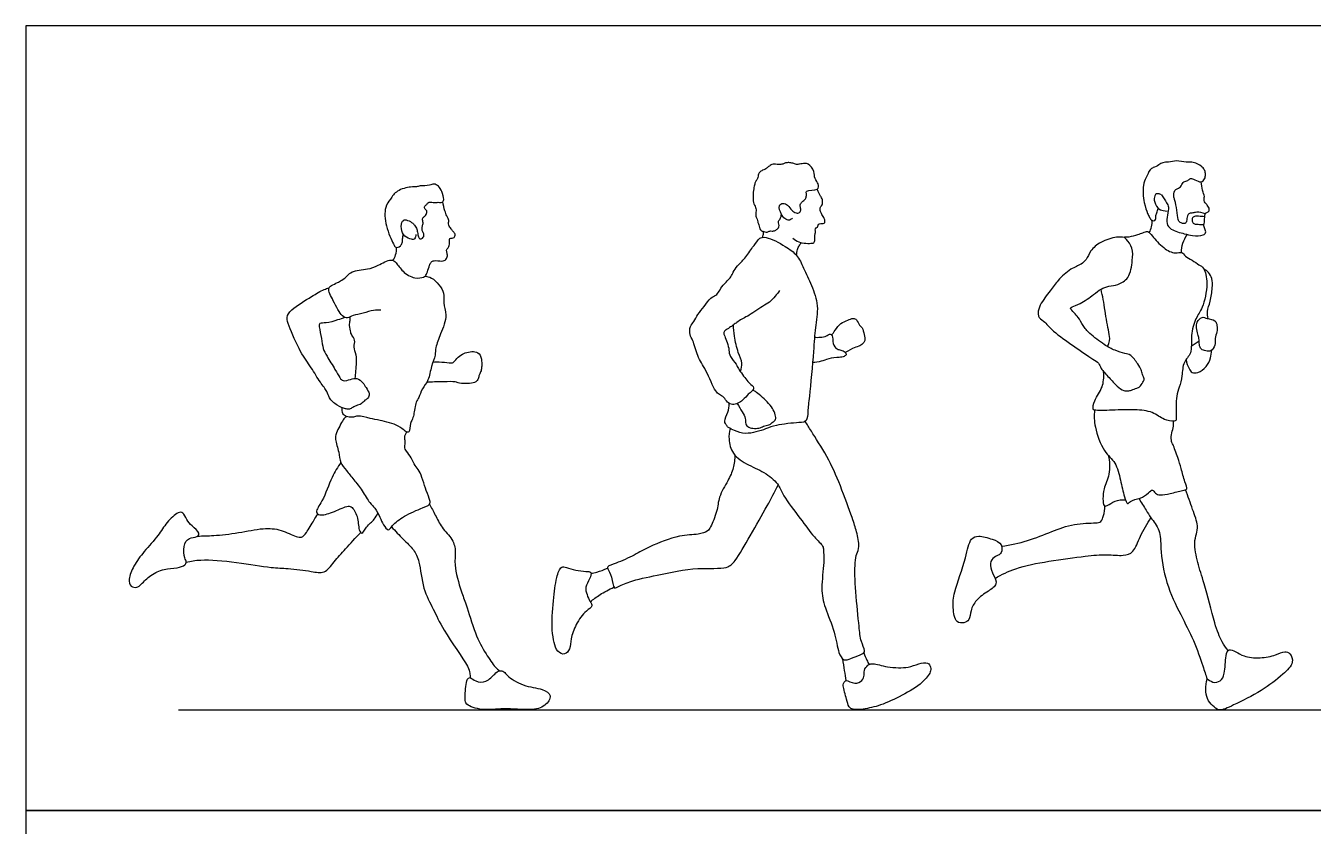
# Model space of a CAD drawing. Header units: millimetres. Extents: x 10.5 to 31.3, y 15.2 to 26.1.
# Drawn here: x 10.521 to 14.523, y 17.608 to 20.096 of the extents above; entities that cross this region are included whole.
import ezdxf

# ---------------------------------------------------------------- set-up
doc = ezdxf.new("R2010")
doc.units = ezdxf.units.MM
for name, color, linetype, true_color in [('AG-DIAGRAM', 7, 'Continuous', 0xfecc66), ('AG-HUMANS', 7, 'Continuous', 0x66ccff), ('X-VPRT', 6, 'Continuous', 0xff00ff)]:
    doc.layers.add(name, color=color, linetype=linetype, true_color=true_color)

msp = doc.modelspace()

# ---------------------------------------------------------------- linework, layer by layer
at = {"layer": 'AG-DIAGRAM'}
msp.add_line((10.9956, 17.9704), (19.2337, 17.9704), dxfattribs=at)
at = {"layer": 'AG-HUMANS'}
for points, knots in [([(12.9045, 19.4983), (12.9019, 19.4953), (12.8947, 19.4893), (12.8786, 19.4959), (12.8689, 19.5098), (12.8581, 19.5373), (12.8748, 19.5464), (12.8902, 19.5389), (12.9011, 19.5217), (12.9142, 19.5128), (12.9276, 19.5133), (12.9311, 19.5265), (12.9263, 19.5371), (12.9318, 19.5473), (12.9415, 19.5537), (12.9475, 19.5623), (12.9476, 19.5737), (12.9446, 19.5861), (12.9831, 19.5845), (12.9846, 19.5952), (12.9863, 19.6052), (12.9706, 19.6208), (12.9742, 19.643), (12.9543, 19.6681), (12.9421, 19.6679), (12.9262, 19.6656), (12.9163, 19.6639), (12.9048, 19.6688), (12.8934, 19.6707), (12.8817, 19.67), (12.8741, 19.6651), (12.8601, 19.6633), (12.8434, 19.6672), (12.832, 19.6604), (12.8241, 19.6526), (12.818, 19.6493), (12.8107, 19.6467), (12.7997, 19.6401), (12.7964, 19.6288), (12.7967, 19.6203), (12.7895, 19.6124), (12.7865, 19.6032), (12.7827, 19.5885), (12.7792, 19.5458), (12.7911, 19.5324), (12.7909, 19.5164), (12.7886, 19.5036), (12.7949, 19.4945), (12.7959, 19.4861), (12.7996, 19.4778), (12.8032, 19.4603), (12.8114, 19.457), (12.8253, 19.4522), (12.8331, 19.4589), (12.8405, 19.4571), (12.8506, 19.4589), (12.8576, 19.4649), (12.8629, 19.4703), (12.8626, 19.4794), (12.8584, 19.4865), (12.8652, 19.4942), (12.8665, 19.4976), (12.8691, 19.505), (12.8703, 19.5091)], [0, 0, 0, 0, 0.195287, 0.413339, 0.654611, 0.942421, 1.150266, 1.374014, 1.629881, 1.852931, 2.039034, 2.229666, 2.418995, 2.601077, 2.794159, 2.972701, 3.163954, 3.326215, 3.646819, 3.809684, 3.980027, 4.230272, 4.496706, 4.798844, 4.991403, 5.214608, 5.394304, 5.589397, 5.784684, 5.973329, 6.140431, 6.351047, 6.582984, 6.783871, 6.971127, 7.116667, 7.27331, 7.473195, 7.66214, 7.82379, 8.002331, 8.172382, 8.397229, 8.76218, 8.996394, 9.214027, 9.416078, 9.596955, 9.756729, 9.931559, 10.162473, 10.327111, 10.536417, 10.706468, 10.856646, 11.034984, 11.205908, 11.357512, 11.521369, 11.677028, 11.84269, 11.976022, 12.109125, 12.109125, 12.109125, 12.109125]), ([(14.1871, 19.5112), (14.1789, 19.5147), (14.1609, 19.5176), (14.1489, 19.5134), (14.1375, 19.5133), (14.1301, 19.5056), (14.1304, 19.4884), (14.1246, 19.479), (14.1073, 19.4837), (14.1012, 19.4941), (14.0991, 19.5219), (14.0936, 19.5532), (14.0888, 19.5614), (14.0882, 19.5873), (14.1089, 19.5904), (14.1159, 19.605), (14.1199, 19.6122), (14.134, 19.6138), (14.1406, 19.6231), (14.1553, 19.618), (14.1744, 19.6057), (14.1864, 19.62), (14.1887, 19.6334), (14.186, 19.646), (14.1783, 19.6573), (14.1618, 19.6679), (14.1449, 19.6725), (14.1271, 19.6709), (14.0975, 19.6784), (14.0742, 19.6704), (14.0547, 19.6723), (14.0436, 19.6623), (14.0253, 19.6549), (14.0138, 19.6493), (14.0031, 19.6223), (13.9916, 19.6001), (13.9951, 19.5464), (14.0075, 19.5134), (14.0132, 19.5002), (14.02, 19.4909), (14.0263, 19.4889), (14.0353, 19.4925), (14.0316, 19.504), (14.0374, 19.514), (14.0396, 19.5237), (14.0408, 19.5286)], [0, 0, 0, 0, 0.292051, 0.493384, 0.675124, 0.848065, 1.079939, 1.248565, 1.467461, 1.655353, 1.957229, 2.272335, 2.453599, 2.712933, 2.95039, 3.169107, 3.325106, 3.527979, 3.703671, 3.914804, 4.170805, 4.387318, 4.595192, 4.792843, 4.999232, 5.247065, 5.480331, 5.718134, 6.026023, 6.307281, 6.546666, 6.760022, 7.007555, 7.206096, 7.49764, 7.786416, 8.197011, 8.533984, 8.745375, 8.928933, 9.06922, 9.222533, 9.401326, 9.591319, 9.810679, 9.810679, 9.810679, 9.810679]), ([(14.051, 19.5699), (14.0574, 19.5627), (14.067, 19.5458), (14.0745, 19.5322), (14.069, 19.5073), (14.0656, 19.4808), (14.0796, 19.46), (14.1233, 19.4496), (14.1457, 19.4426), (14.1815, 19.4418), (14.191, 19.4553), (14.1832, 19.4672), (14.1825, 19.481), (14.186, 19.4896), (14.184, 19.4957), (14.1869, 19.5037), (14.1854, 19.5079), (14.1882, 19.5142), (14.1967, 19.517), (14.2019, 19.5254), (14.1936, 19.5386), (14.1873, 19.5447), (14.1819, 19.5522), (14.1864, 19.566), (14.1774, 19.5832), (14.1757, 19.6022), (14.1741, 19.6104)], [0, 0, 0, 0, 0.310337, 0.533442, 0.817996, 1.11301, 1.385216, 1.761829, 2.059441, 2.390785, 2.592642, 2.798964, 3.012055, 3.182944, 3.325373, 3.488581, 3.608193, 3.747644, 3.917693, 4.082528, 4.300892, 4.47644, 4.640477, 4.846283, 5.106084, 5.378702, 5.378702, 5.378702, 5.378702]), ([(11.7331, 19.4473), (11.7337, 19.4426), (11.7314, 19.4311), (11.7184, 19.4312), (11.6966, 19.44), (11.6858, 19.4642), (11.6893, 19.4911), (11.7039, 19.494), (11.7204, 19.4849), (11.7276, 19.479), (11.7363, 19.4672), (11.7379, 19.454), (11.7415, 19.44), (11.7448, 19.4321), (11.7559, 19.4347), (11.7604, 19.4478), (11.7529, 19.454), (11.7522, 19.4742), (11.7577, 19.4826), (11.752, 19.4957), (11.7594, 19.5032), (11.7639, 19.5057), (11.7709, 19.5194), (11.7614, 19.5253), (11.758, 19.5343), (11.7684, 19.5399), (11.7708, 19.5496), (11.7885, 19.5457), (11.8024, 19.5477), (11.8158, 19.5456), (11.8223, 19.5566), (11.8147, 19.5811), (11.8052, 19.5975), (11.7893, 19.6062), (11.7762, 19.5982), (11.7467, 19.5991), (11.7357, 19.5945), (11.7163, 19.5959), (11.673, 19.5856), (11.6544, 19.5565), (11.6347, 19.5316), (11.6377, 19.4731), (11.6623, 19.42), (11.6695, 19.4057), (11.6788, 19.407), (11.6858, 19.4111), (11.6924, 19.4218), (11.6914, 19.432), (11.6933, 19.4429), (11.6944, 19.4479)], [0, 0, 0, 0, 0.215602, 0.40048, 0.670865, 0.963668, 1.242885, 1.438166, 1.682294, 1.861257, 2.072807, 2.284815, 2.503957, 2.65517, 2.826142, 3.020279, 3.190552, 3.438349, 3.61902, 3.82018, 3.990251, 4.127945, 4.331015, 4.509083, 4.666507, 4.849227, 5.010722, 5.235973, 5.461224, 5.658232, 5.836848, 6.122967, 6.378474, 6.600903, 6.819655, 7.126307, 7.321605, 7.567979, 7.942674, 8.273209, 8.584404, 9.019144, 9.461444, 9.668821, 9.823637, 9.9867, 10.180566, 10.381359, 10.551398, 10.551398, 10.551398, 10.551398]), ([(12.9055, 19.4352), (12.9114, 19.4315), (12.9222, 19.4203), (12.9656, 19.4184), (12.9736, 19.4226), (12.974, 19.4396), (12.9727, 19.4452), (12.9773, 19.4555), (12.974, 19.4601), (12.9765, 19.469), (12.9838, 19.468), (12.9825, 19.477), (12.9879, 19.481), (12.9962, 19.481), (13.0028, 19.4805), (13.0059, 19.4885), (13.0034, 19.4969), (12.9947, 19.509), (12.9917, 19.5189), (12.9891, 19.5247), (12.9907, 19.5349), (12.998, 19.5378), (12.9982, 19.556), (12.9911, 19.566), (12.9864, 19.5766), (12.9806, 19.5883)], [0, 0, 0, 0, 0.268656, 0.649052, 0.831015, 1.03003, 1.182857, 1.367251, 1.502422, 1.647289, 1.780572, 1.93536, 2.07709, 2.247686, 2.411635, 2.578158, 2.758861, 2.987739, 3.175285, 3.323994, 3.500543, 3.653402, 3.88692, 4.101, 4.333093, 4.333093, 4.333093, 4.333093]), ([(14.051, 19.5699), (14.0398, 19.5757), (14.0302, 19.5723), (14.0257, 19.5526), (14.0384, 19.5298), (14.0479, 19.5209), (14.0686, 19.5198)], [0, 0, 0, 0, 0.294284, 0.660833, 1.102796, 1.458862, 1.458862, 1.458862, 1.458862]), ([(11.7627, 19.317), (11.7651, 19.3216), (11.7696, 19.3305), (11.7755, 19.3513), (11.7801, 19.3617), (11.7905, 19.3679), (11.814, 19.3626), (11.8276, 19.3682), (11.8326, 19.3806), (11.8297, 19.3911), (11.8276, 19.4009), (11.8361, 19.4072), (11.8367, 19.4127), (11.8383, 19.4209), (11.8376, 19.4285), (11.8373, 19.4354), (11.8464, 19.4357), (11.8528, 19.4364), (11.8574, 19.4485), (11.8487, 19.4563), (11.8428, 19.4646), (11.8351, 19.4749), (11.8346, 19.4844), (11.8379, 19.4906), (11.8286, 19.5053), (11.8235, 19.5205), (11.8183, 19.5392), (11.8167, 19.5487)], [0, 0, 0, 0, 0.225679, 0.490581, 0.680265, 0.866081, 1.144099, 1.355789, 1.552586, 1.742214, 1.914267, 2.088198, 2.220117, 2.384639, 2.54702, 2.678963, 2.837463, 2.980527, 3.164706, 3.350772, 3.536747, 3.740965, 3.910662, 4.05258, 4.279092, 4.516426, 4.82478, 4.82478, 4.82478, 4.82478]), ([(14.013, 19.4533), (14.0164, 19.4587), (14.0215, 19.4707), (14.0221, 19.4844), (14.0213, 19.491)], [0, 0, 0, 0, 0.2470657, 0.4996271, 0.4996271, 0.4996271, 0.4996271]), ([(14.186, 19.5018), (14.1796, 19.5029), (14.167, 19.5034), (14.1535, 19.5051), (14.1452, 19.4973), (14.1466, 19.4857), (14.1532, 19.4787), (14.165, 19.4789), (14.1769, 19.4778), (14.1831, 19.4779)], [0, 0, 0, 0, 0.249413, 0.452169, 0.626155, 0.809871, 0.974318, 1.163209, 1.406008, 1.406008, 1.406008, 1.406008]), ([(12.8109, 19.438), (12.812, 19.4412), (12.8134, 19.446), (12.8142, 19.4531), (12.8144, 19.456)], [0, 0, 0, 0, 0.1801929, 0.2985492, 0.2985492, 0.2985492, 0.2985492]), ([(13.8879, 19.2864), (13.8971, 19.2869), (13.9156, 19.2909), (13.9531, 19.3098), (13.9611, 19.3663), (13.9632, 19.4039), (13.9446, 19.4308), (13.9315, 19.4409), (13.9527, 19.4387), (13.9773, 19.4473), (13.9928, 19.4516), (14.0099, 19.4599), (14.0233, 19.4396), (14.0557, 19.4044), (14.0918, 19.3854), (14.1157, 19.3954), (14.1242, 19.3776), (14.1469, 19.3681), (14.1672, 19.3522), (14.1854, 19.3437), (14.1968, 19.2923), (14.181, 19.2194), (14.1562, 19.1867), (14.14, 19.1337), (14.1483, 19.077), (14.1168, 19.0524), (14.1164, 19.0071), (14.1071, 18.9734), (14.0966, 18.9454), (14.0974, 18.9124), (14.0961, 18.8835), (14.0981, 18.8682), (14.0878, 18.8664), (14.0569, 18.87), (14.0237, 18.8987), (13.9662, 18.9033), (13.9031, 18.9017), (13.8434, 18.899), (13.8368, 18.9049), (13.8413, 18.9343), (13.8706, 18.9721), (13.8721, 19.001), (13.8711, 19.0212)], [0, 0, 0, 0, 0.299173, 0.648814, 1.066053, 1.418158, 1.73994, 1.912591, 2.126517, 2.427029, 2.660928, 2.880813, 3.136649, 3.538019, 3.895015, 4.151132, 4.374383, 4.656548, 4.943153, 5.182447, 5.578279, 6.068335, 6.431888, 6.848904, 7.264436, 7.599089, 7.970733, 8.308586, 8.615146, 8.942114, 9.253285, 9.4531, 9.607323, 9.914655, 10.28738, 10.708481, 11.183564, 11.605303, 11.740194, 12.028913, 12.425947, 12.787465, 12.787465, 12.787465, 12.787465]), ([(12.8642, 19.2728), (12.8598, 19.2667), (12.8504, 19.2554), (12.8323, 19.2353), (12.8107, 19.2242), (12.7653, 19.1925), (12.747, 19.1854), (12.7317, 19.174), (12.7207, 19.1667), (12.7117, 19.1598), (12.6985, 19.1512), (12.6903, 19.1459), (12.6904, 19.1393), (12.6933, 19.1302), (12.7024, 19.1109), (12.7073, 19.088), (12.7073, 19.067), (12.7309, 19.0445), (12.7321, 19.034), (12.7593, 18.9973), (12.7695, 18.985), (12.7874, 18.9717), (12.7771, 18.9586), (12.7659, 18.9516), (12.7508, 18.9315), (12.7346, 18.9224), (12.7175, 18.9167), (12.7008, 18.9251), (12.6918, 18.9416), (12.6764, 18.9503), (12.6624, 18.9597), (12.6357, 19.0282), (12.6078, 19.0663), (12.5964, 19.1176), (12.5838, 19.134), (12.5843, 19.1628), (12.5989, 19.176), (12.6092, 19.2005), (12.6307, 19.2221), (12.6474, 19.2514), (12.6667, 19.2565), (12.6768, 19.272), (12.6873, 19.2899), (12.7147, 19.3146), (12.7188, 19.3306), (12.7336, 19.3512), (12.757, 19.3727), (12.7796, 19.4077), (12.7915, 19.4225), (12.7974, 19.43), (12.7987, 19.432), (12.8021, 19.4367), (12.8253, 19.4422), (12.883, 19.4099), (12.9194, 19.385), (12.939, 19.3414), (12.9638, 19.2888), (12.9872, 19.2256), (12.9736, 19.1547), (12.9703, 19.0855), (12.9569, 18.945), (12.9516, 18.9014), (12.9506, 18.864), (12.9225, 18.863), (12.8514, 18.8559), (12.823, 18.8427), (12.7586, 18.8227), (12.7263, 18.8378), (12.7047, 18.8458), (12.6997, 18.853), (12.689, 18.8684), (12.7053, 18.8939), (12.7064, 18.9127), (12.7077, 18.9222)], [-12.673701, -12.673701, -12.673701, -12.673701, -12.40577, -12.120708, -11.832416, -11.415137, -11.157501, -10.916796, -10.712529, -10.521471, -10.294653, -10.123894, -9.992716, -9.820106, -9.558647, -9.283939, -9.024769, -8.718812, -8.525106, -8.153962, -7.905256, -7.667253, -7.4677, -7.255699, -6.976517, -6.729935, -6.497859, -6.26467, -6.021161, -5.792288, -5.566261, -5.092461, -4.680534, -4.285596, -4.02753, -3.742967, -3.496389, -3.210967, -2.893251, -2.570858, -2.329022, -2.097071, -1.832528, -1.49499, -1.265818, -0.990969, -0.66651, -0.303093, 0, 0, 0, 0.15089, 0.403841, 0.861413, 1.242156, 1.62171, 2.056271, 2.51733, 2.982559, 3.471633, 4.139117, 4.530207, 4.833733, 5.107455, 5.581196, 5.919484, 6.36842, 6.707846, 6.966602, 7.131202, 7.354629, 7.657749, 7.939454, 7.939454, 7.939454, 7.939454]), ([(12.9169, 19.3819), (12.917, 19.3881), (12.9194, 19.4003), (12.9239, 19.4115), (12.9296, 19.4188), (12.9324, 19.4217)], [0, 0, 0, 0, 0.2425639, 0.4479732, 0.6208378, 0.6208378, 0.6208378, 0.6208378]), ([(13.9362, 19.4379), (13.9279, 19.4391), (13.9107, 19.4411), (13.8609, 19.4252), (13.8304, 19.3984), (13.818, 19.369), (13.8015, 19.3535), (13.7672, 19.3411), (13.7276, 19.3051), (13.7066, 19.2719), (13.6716, 19.2309), (13.6631, 19.1915), (13.687, 19.1779), (13.7157, 19.1432), (13.7766, 19.1019), (13.8348, 19.0606), (13.8572, 19.0487), (13.8624, 19.0293), (13.8887, 19.0021), (13.9113, 18.9761), (13.9322, 18.961), (13.9476, 18.9604), (13.9574, 18.9635), (13.9743, 18.9703), (13.9842, 18.9721), (13.9928, 18.9883), (14.0001, 18.9983), (13.9902, 19.0121), (13.9894, 19.0277), (13.977, 19.0447), (13.9571, 19.0751), (13.9367, 19.0762), (13.9047, 19.0871), (13.8726, 19.104), (13.8273, 19.1384), (13.807, 19.1629), (13.7931, 19.19), (13.7805, 19.2023), (13.7652, 19.2186), (13.7751, 19.2226), (13.8001, 19.2323), (13.84, 19.2595), (13.8615, 19.2782), (13.8793, 19.2843), (13.8879, 19.2864)], [0, 0, 0, 0, 0.283449, 0.68514, 1.046728, 1.356922, 1.616591, 1.954013, 2.362779, 2.723357, 3.139351, 3.469266, 3.738045, 4.11174, 4.608062, 5.087173, 5.355358, 5.59398, 5.939112, 6.279497, 6.559986, 6.770186, 6.953599, 7.19133, 7.367902, 7.603294, 7.792571, 8.009011, 8.22755, 8.488937, 8.819801, 9.066811, 9.386429, 9.735435, 10.158116, 10.481953, 10.783508, 11.03468, 11.27287, 11.412593, 11.706442, 12.10332, 12.407498, 12.697816, 12.697816, 12.697816, 12.697816]), ([(14.1135, 19.3912), (14.1134, 19.4008), (14.1159, 19.4203), (14.1255, 19.4388), (14.1315, 19.447)], [0, 0, 0, 0, 0.3034287, 0.6157575, 0.6157575, 0.6157575, 0.6157575]), ([(11.6623, 19.3667), (11.6658, 19.3718), (11.6718, 19.383), (11.6736, 19.3989), (11.673, 19.4066)], [0, 0, 0, 0, 0.2470087, 0.5241232, 0.5241232, 0.5241232, 0.5241232]), ([(11.624, 19.2116), (11.6167, 19.2122), (11.6017, 19.213), (11.5698, 19.2019), (11.539, 19.1966), (11.5209, 19.1862), (11.5011, 19.1924), (11.4777, 19.2399), (11.4569, 19.2794), (11.4713, 19.2891), (11.4901, 19.2974), (11.5026, 19.3047), (11.5224, 19.319), (11.5334, 19.3343), (11.5854, 19.3386), (11.6141, 19.349), (11.6558, 19.3737), (11.6736, 19.3593), (11.6915, 19.3307), (11.7277, 19.3079), (11.7569, 19.3138), (11.7637, 19.3186), (11.7843, 19.313), (11.8055, 19.2919), (11.8238, 19.2651), (11.8166, 19.2335), (11.8333, 19.196), (11.8106, 19.1389), (11.7937, 19.0969), (11.7951, 19.0713), (11.7797, 19.0376), (11.775, 18.9936), (11.752, 18.9694), (11.7433, 18.9398), (11.7326, 18.9273), (11.7273, 18.887), (11.7227, 18.8711), (11.7141, 18.8613), (11.7154, 18.8283), (11.6976, 18.8365), (11.6801, 18.8554), (11.6209, 18.8703), (11.5932, 18.8743), (11.5533, 18.8859), (11.5399, 18.8784), (11.5216, 18.879), (11.5068, 18.8872), (11.504, 18.8945), (11.5038, 18.9093)], [0, 0, 0, 0, 0.269306, 0.60457, 0.931405, 1.183942, 1.418166, 1.84497, 2.213769, 2.420029, 2.680853, 2.906949, 3.184343, 3.431424, 3.831969, 4.175108, 4.553981, 4.801643, 5.136969, 5.512419, 5.810408, 5.969059, 6.217732, 6.539194, 6.85878, 7.173531, 7.531633, 7.980974, 8.368875, 8.652049, 8.999258, 9.380333, 9.712647, 10.021609, 10.259432, 10.622501, 10.856069, 11.065635, 11.361298, 11.553972, 11.854074, 12.296254, 12.623915, 12.980237, 13.201421, 13.44131, 13.670781, 13.873001, 13.873001, 13.873001, 13.873001]), ([(14.1963, 19.1853), (14.1946, 19.1927), (14.1917, 19.2088), (14.2039, 19.2396), (14.2096, 19.2805), (14.21, 19.3097), (14.1983, 19.3295), (14.1883, 19.3368), (14.183, 19.3395)], [0, 0, 0, 0, 0.269278, 0.591893, 0.958152, 1.260971, 1.522581, 1.761278, 1.761278, 1.761278, 1.761278]), ([(11.5125, 19.1895), (11.5051, 19.1865), (11.4902, 19.1815), (11.4562, 19.1701), (11.4331, 19.1737), (11.4324, 19.1579), (11.4413, 19.1236), (11.4434, 19.0924), (11.4572, 19.0683), (11.482, 19.0285), (11.4962, 19.0029), (11.5068, 18.9898), (11.5308, 18.9968), (11.5505, 19.0028), (11.5699, 18.9865), (11.5781, 18.9717), (11.5912, 18.9527), (11.5857, 18.9372), (11.5744, 18.9328), (11.5648, 18.9191), (11.5476, 18.9161), (11.5352, 18.908), (11.5247, 18.9032), (11.5133, 18.9054), (11.4877, 18.9152), (11.4622, 18.938), (11.4586, 18.9603), (11.4345, 18.9883), (11.4081, 19.0355), (11.3733, 19.0805), (11.34, 19.1599), (11.3292, 19.1894), (11.3469, 19.2162), (11.4097, 19.2551), (11.4402, 19.2733), (11.4583, 19.28), (11.4632, 19.2816)], [0, 0, 0, 0, 0.281195, 0.62783, 0.877885, 1.067735, 1.412847, 1.732946, 2.033125, 2.428375, 2.741081, 2.953957, 3.226915, 3.484054, 3.754824, 3.998802, 4.265664, 4.478168, 4.671963, 4.898446, 5.134343, 5.355743, 5.542483, 5.729869, 6.030637, 6.360219, 6.623514, 6.963702, 7.381993, 7.827552, 8.357605, 8.662154, 8.963611, 9.456093, 9.841975, 9.982516, 9.982516, 9.982516, 9.982516]), ([(13.8843, 19.0984), (13.8864, 19.1051), (13.8919, 19.1236), (13.8873, 19.1423), (13.875, 19.21), (13.871, 19.2438), (13.8658, 19.2665), (13.8631, 19.2771)], [13.386796, 13.386796, 13.386796, 13.386796, 13.534773, 13.82948, 14.289792, 14.630669, 14.954134, 14.954134, 14.954134, 14.954134]), ([(11.5445, 18.9997), (11.5457, 19.0072), (11.5478, 19.0321), (11.5518, 19.0721), (11.5379, 19.0961), (11.5472, 19.1193), (11.5328, 19.1342), (11.5302, 19.1469), (11.526, 19.1692), (11.5287, 19.1744), (11.5293, 19.1852), (11.5292, 19.1911)], [14.713005, 14.713005, 14.713005, 14.713005, 14.897563, 15.299837, 15.590345, 15.856157, 16.098659, 16.312361, 16.574132, 16.739407, 16.894954, 16.894954, 16.894954, 16.894954]), ([(13.0261, 19.1345), (13.0293, 19.139), (13.0384, 19.1529), (13.0526, 19.1722), (13.0757, 19.1801), (13.092, 19.1883), (13.1047, 19.1832), (13.1114, 19.1642), (13.1225, 19.1581), (13.1263, 19.136), (13.1306, 19.1178), (13.1245, 19.1098), (13.1139, 19.0993), (13.0959, 19.0971), (13.08, 19.0865), (13.0682, 19.0803)], [0.070902, 0.070902, 0.070902, 0.070902, 0.252051, 0.538001, 0.818121, 1.052722, 1.244861, 1.48993, 1.684659, 1.948459, 2.189722, 2.360069, 2.569894, 2.813809, 3.09518, 3.09518, 3.09518, 3.09518]), ([(14.2169, 19.1788), (14.2115, 19.183), (14.1929, 19.1845), (14.1768, 19.194), (14.1598, 19.1746), (14.1589, 19.1575), (14.1637, 19.1367), (14.1687, 19.1246), (14.1676, 19.1049), (14.1735, 19.0895), (14.189, 19.0849), (14.2063, 19.0823), (14.2195, 19.1031), (14.2163, 19.1236), (14.2245, 19.144), (14.224, 19.1636), (14.2213, 19.1754), (14.2169, 19.1788)], [0, 0, 0, 0, 0.27969, 0.510347, 0.768737, 1.005808, 1.261745, 1.467645, 1.715533, 1.934475, 2.154239, 2.377954, 2.636502, 2.892853, 3.153669, 3.4041, 3.63091, 3.63091, 3.63091, 3.63091]), ([(12.742, 19.0212), (12.7455, 19.0307), (12.7504, 19.0491), (12.7334, 19.0799), (12.7232, 19.131), (12.7212, 19.1546), (12.7208, 19.1666)], [8.802486, 8.802486, 8.802486, 8.802486, 9.077077, 9.41045, 9.817968, 10.157529, 10.157529, 10.157529, 10.157529]), ([(12.9726, 19.1279), (12.9784, 19.1273), (12.9897, 19.1274), (13.0099, 19.1299), (13.0186, 19.1392), (13.0312, 19.1335), (13.0263, 19.1074), (13.0417, 19.0892), (13.0544, 19.0892), (13.067, 19.0819), (13.0733, 19.0755), (13.0643, 19.0661), (13.0487, 19.0652), (13.0155, 19.0623), (12.994, 19.0517), (12.9755, 19.0496), (12.9665, 19.0492)], [0, 0, 0, 0, 0.237128, 0.488705, 0.678273, 0.848621, 1.127992, 1.388899, 1.585907, 1.801174, 1.950446, 2.126388, 2.352202, 2.676598, 2.957056, 3.250949, 3.250949, 3.250949, 3.250949]), ([(14.1439, 19.1001), (14.1477, 19.1032), (14.1555, 19.1089), (14.1639, 19.1139), (14.1681, 19.1161)], [0, 0, 0, 0, 0.2155014, 0.430389, 0.430389, 0.430389, 0.430389]), ([(11.7862, 19.0507), (11.7929, 19.0511), (11.8056, 19.0518), (11.8366, 19.0483), (11.8504, 19.0477), (11.8603, 19.0627), (11.8773, 19.0768), (11.8964, 19.0819), (11.9175, 19.0851), (11.9358, 19.0736), (11.9388, 19.0483), (11.9377, 19.0355), (11.937, 19.0235), (11.9296, 19.0105), (11.9281, 18.9989), (11.9202, 18.9871), (11.9003, 18.9831), (11.8679, 18.9836), (11.8564, 18.9909), (11.8209, 18.9892), (11.792, 18.989), (11.7754, 18.9883), (11.7673, 18.9879)], [0, 0, 0, 0, 0.256857, 0.574844, 0.777542, 1.008482, 1.277163, 1.532677, 1.791583, 2.042077, 2.322788, 2.530166, 2.724507, 2.943649, 3.13893, 3.340743, 3.598257, 3.919094, 4.130788, 4.463407, 4.779761, 5.061644, 5.061644, 5.061644, 5.061644]), ([(14.1273, 19.0583), (14.1284, 19.0485), (14.1362, 19.0306), (14.1449, 19.0164), (14.1661, 19.0161), (14.192, 19.0353), (14.2047, 19.0628), (14.2066, 19.0789), (14.2065, 19.0868)], [0, 0, 0, 0, 0.30637, 0.525666, 0.764578, 1.0807, 1.389204, 1.663809, 1.663809, 1.663809, 1.663809]), ([(12.7323, 18.922), (12.7376, 18.9135), (12.7464, 18.8961), (12.7599, 18.8769), (12.7564, 18.8587), (12.7677, 18.8461), (12.7859, 18.844), (12.8046, 18.8451), (12.8169, 18.8538), (12.8344, 18.8553), (12.8405, 18.8633), (12.8523, 18.8696), (12.8525, 18.883), (12.8444, 18.9036), (12.832, 18.9225), (12.7921, 18.9573), (12.7847, 18.9616), (12.781, 18.964)], [0, 0, 0, 0, 0.310631, 0.579398, 0.810213, 1.025976, 1.266071, 1.50805, 1.727233, 1.9554, 2.132282, 2.327407, 2.522037, 2.780502, 3.063021, 3.467582, 3.674561, 3.674561, 3.674561, 3.674561]), ([(13.8428, 18.9013), (13.8415, 18.8838), (13.8415, 18.8491), (13.8697, 18.7719), (13.9103, 18.7405), (13.9237, 18.6835), (13.9341, 18.6368), (13.9448, 18.6044), (13.9542, 18.6215), (13.9861, 18.6259), (14.0094, 18.6416), (14.0238, 18.6581), (14.0312, 18.6406), (14.0486, 18.6368), (14.0785, 18.6413), (14.1145, 18.6522), (14.1345, 18.654), (14.1219, 18.6807), (14.1127, 18.7212), (14.1022, 18.7518), (14.0878, 18.7943), (14.0814, 18.8026), (14.081, 18.826), (14.0881, 18.846), (14.0889, 18.8602), (14.0891, 18.8672)], [0, 0, 0, 0, 0.409774, 0.909952, 1.309821, 1.730442, 2.142393, 2.416349, 2.602549, 2.921332, 3.232461, 3.455273, 3.658697, 3.886553, 4.200816, 4.556194, 4.765262, 5.034764, 5.404839, 5.74229, 6.109837, 6.293901, 6.554398, 6.819887, 7.077555, 7.077555, 7.077555, 7.077555]), ([(11.5167, 18.8823), (11.5134, 18.8788), (11.5065, 18.8725), (11.4853, 18.8298), (11.4815, 18.8105), (11.4954, 18.7706), (11.4972, 18.7381), (11.5178, 18.7135), (11.5407, 18.6846), (11.5676, 18.6523), (11.5886, 18.6126), (11.6069, 18.5983), (11.6224, 18.5687), (11.6308, 18.5463), (11.648, 18.5237), (11.6587, 18.543), (11.6911, 18.5705), (11.7441, 18.5943), (11.7783, 18.6063), (11.778, 18.6227), (11.7638, 18.6514), (11.7476, 18.7139), (11.7295, 18.727), (11.7204, 18.754), (11.7044, 18.7725), (11.6965, 18.787), (11.7027, 18.8032), (11.6963, 18.8172), (11.7018, 18.8287), (11.7052, 18.8334)], [0, 0, 0, 0, 0.218225, 0.603951, 0.866042, 1.228871, 1.556698, 1.871492, 2.219283, 2.597332, 2.975443, 3.251088, 3.57324, 3.87087, 4.132052, 4.35034, 4.727445, 5.178207, 5.502501, 5.697296, 6.026465, 6.483893, 6.750141, 7.04689, 7.332451, 7.556367, 7.782604, 7.999907, 8.239163, 8.239163, 8.239163, 8.239163]), ([(12.71, 18.8442), (12.7073, 18.8334), (12.7048, 18.8107), (12.7154, 18.7621), (12.768, 18.7292), (12.8221, 18.7075), (12.8643, 18.6685), (12.8745, 18.6329), (12.9299, 18.5645), (12.9673, 18.5098), (13, 18.4803), (13.0001, 18.4665), (13.0034, 18.425), (12.9911, 18.347), (13.0035, 18.2867), (13.0374, 18.2137), (13.0444, 18.1501), (13.0606, 18.1245), (13.0755, 18.1251), (13.0986, 18.1354), (13.1263, 18.1447), (13.1302, 18.155), (13.115, 18.1854), (13.1112, 18.2317), (13.0998, 18.3351), (13.0965, 18.4246), (13.1034, 18.4549), (13.1138, 18.4777), (13.1037, 18.5259), (13.0889, 18.5678), (13.0529, 18.67), (13.0152, 18.7545), (12.9629, 18.835), (12.95, 18.8561), (12.9436, 18.8663)], [0, 0, 0, 0, 0.32726, 0.710554, 1.145639, 1.587144, 1.999314, 2.340968, 2.866302, 3.347354, 3.700161, 3.893463, 4.248659, 4.754167, 5.200995, 5.709049, 6.165404, 6.450132, 6.646001, 6.938101, 7.238697, 7.400467, 7.711209, 8.101486, 8.688217, 9.226514, 9.52863, 9.801936, 10.184079, 10.571288, 11.151207, 11.719578, 12.261439, 12.601615, 12.601615, 12.601615, 12.601615]), ([(11.5003, 18.7391), (11.4904, 18.724), (11.4703, 18.6942), (11.447, 18.6208), (11.4178, 18.5854), (11.4364, 18.5722), (11.4745, 18.5826), (11.517, 18.604), (11.5344, 18.6034), (11.5548, 18.5705), (11.5542, 18.5316), (11.5664, 18.5128), (11.5795, 18.5413), (11.6052, 18.5606), (11.6122, 18.5746), (11.6155, 18.5812)], [0, 0, 0, 0, 0.422442, 0.933072, 1.287808, 1.498237, 1.859312, 2.256239, 2.471858, 2.811144, 3.180344, 3.385538, 3.663303, 3.997453, 4.268213, 4.268213, 4.268213, 4.268213]), ([(12.7244, 18.7625), (12.7249, 18.7488), (12.7221, 18.7203), (12.7038, 18.6819), (12.6732, 18.6316), (12.6718, 18.5878), (12.6504, 18.5392), (12.641, 18.5238), (12.6076, 18.5132), (12.5511, 18.5149), (12.4593, 18.4783), (12.4148, 18.4512), (12.3594, 18.426), (12.3274, 18.417), (12.3298, 18.407), (12.3446, 18.3847), (12.3468, 18.344), (12.3618, 18.3531), (12.4024, 18.3722), (12.4863, 18.3888), (12.6052, 18.415), (12.6995, 18.4055), (12.729, 18.4337), (12.7741, 18.5135), (12.8256, 18.6029), (12.8485, 18.6469), (12.8597, 18.6686)], [0, 0, 0, 0, 0.362688, 0.734611, 1.160851, 1.543903, 1.947032, 2.180766, 2.492386, 2.9252, 3.48231, 3.903088, 4.349181, 4.649197, 4.790713, 5.093213, 5.424452, 5.598764, 5.969148, 6.498288, 7.138395, 7.669539, 8.003757, 8.541607, 9.125436, 9.610132, 9.610132, 9.610132, 9.610132]), ([(13.8857, 18.7614), (13.8898, 18.7421), (13.8927, 18.7023), (13.8702, 18.6579), (13.869, 18.6286), (13.8695, 18.6017), (13.8845, 18.604), (13.9066, 18.622), (13.9284, 18.6231), (13.9391, 18.6223)], [0, 0, 0, 0, 0.434131, 0.824661, 1.138028, 1.401358, 1.578548, 1.877577, 2.198463, 2.198463, 2.198463, 2.198463]), ([(14.258, 18.1546), (14.2511, 18.1631), (14.2365, 18.1826), (14.2143, 18.2419), (14.1852, 18.3628), (14.1632, 18.4239), (14.1511, 18.4881), (14.1597, 18.5161), (14.1664, 18.5437), (14.1467, 18.5947), (14.1339, 18.6337), (14.1259, 18.6537)], [0, 0, 0, 0, 0.324247, 0.773623, 1.404245, 1.876661, 2.318456, 2.617348, 2.905145, 3.31542, 3.769256, 3.769256, 3.769256, 3.769256]), ([(13.9804, 18.6267), (13.988, 18.6148), (14.0037, 18.5906), (14.0173, 18.5668), (14.0499, 18.527), (14.0466, 18.4695), (14.0631, 18.3622), (14.11, 18.2663), (14.1512, 18.1887), (14.1794, 18.107), (14.1885, 18.0791), (14.1928, 18.0653)], [0, 0, 0, 0, 0.367336, 0.668563, 1.053868, 1.476462, 2.062702, 2.649646, 3.185846, 3.702824, 4.074442, 4.074442, 4.074442, 4.074442]), ([(11.0155, 18.442), (11.0172, 18.4367), (11.0209, 18.4304), (11.0163, 18.418), (10.9895, 18.4095), (10.9496, 18.4094), (10.9094, 18.3904), (10.8807, 18.3616), (10.8672, 18.3488), (10.8449, 18.3521), (10.8392, 18.3783), (10.8564, 18.4196), (10.8882, 18.4625), (10.9334, 18.5114), (10.957, 18.5513), (10.9918, 18.5852), (11.0113, 18.5842), (11.0211, 18.5599), (11.0363, 18.5419), (11.0632, 18.5207), (11.0533, 18.5055), (11.0263, 18.5069), (11.0086, 18.4786), (11.0127, 18.4509), (11.0155, 18.442)], [0, 0, 0, 0, 0.205229, 0.387232, 0.678685, 1.044123, 1.427015, 1.790029, 2.029332, 2.269392, 2.53864, 2.916045, 3.341996, 3.806253, 4.208674, 4.594353, 4.813437, 5.089186, 5.383485, 5.697864, 5.892407, 6.173113, 6.486331, 6.828783, 6.828783, 6.828783, 6.828783]), ([(11.0549, 18.5102), (11.0716, 18.5102), (11.1057, 18.511), (11.1826, 18.5191), (11.2574, 18.5361), (11.3133, 18.5319), (11.3589, 18.5077), (11.379, 18.5045), (11.3947, 18.5206), (11.4162, 18.5596), (11.4245, 18.572), (11.4287, 18.5786)], [0, 0, 0, 0, 0.405796, 0.909687, 1.413713, 1.843538, 2.248608, 2.486624, 2.745143, 3.127377, 3.403969, 3.403969, 3.403969, 3.403969]), ([(11.7756, 18.6093), (11.7815, 18.5979), (11.7943, 18.5753), (11.8122, 18.5355), (11.849, 18.502), (11.8588, 18.4602), (11.8502, 18.4204), (11.8741, 18.3368), (11.8901, 18.2983), (11.9163, 18.2063), (11.9485, 18.1469), (11.979, 18.1033), (11.9888, 18.095), (11.9933, 18.0911)], [0, 0, 0, 0, 0.355609, 0.733154, 1.133544, 1.491782, 1.860199, 2.380701, 2.769186, 3.318257, 3.80764, 4.211683, 4.454173, 4.454173, 4.454173, 4.454173]), ([(13.5544, 18.4786), (13.5813, 18.4825), (13.6362, 18.4939), (13.7095, 18.5243), (13.7763, 18.5501), (13.8436, 18.5502), (13.8643, 18.5531), (13.8715, 18.5743), (13.8755, 18.5933), (13.8754, 18.6033)], [0.033346, 0.033346, 0.033346, 0.033346, 0.526932, 1.033968, 1.519836, 1.976452, 2.212937, 2.462489, 2.772879, 2.772879, 2.772879, 2.772879]), ([(11.6572, 18.5385), (11.6696, 18.5258), (11.6931, 18.5003), (11.7282, 18.4688), (11.7465, 18.4294), (11.7533, 18.3459), (11.7893, 18.2818), (11.8157, 18.219), (11.8959, 18.1093), (11.9012, 18.0856), (11.9023, 18.0748), (11.9022, 18.0702)], [0, 0, 0, 0, 0.417331, 0.803174, 1.174583, 1.694421, 2.177381, 2.671849, 3.331336, 3.60648, 3.820808, 3.820808, 3.820808, 3.820808]), ([(13.5339, 18.3787), (13.5543, 18.3904), (13.5988, 18.413), (13.7007, 18.433), (13.8122, 18.4476), (13.8786, 18.4543), (13.9311, 18.4473), (13.9669, 18.4585), (13.9837, 18.5125), (14.0069, 18.548), (14.0184, 18.5669)], [0.014436, 0.014436, 0.014436, 0.014436, 0.482415, 1.062233, 1.665176, 2.128327, 2.530679, 2.850965, 3.2595, 3.71949, 3.71949, 3.71949, 3.71949]), ([(11.0194, 18.4289), (11.0345, 18.4321), (11.0663, 18.439), (11.1767, 18.4303), (11.2824, 18.411), (11.3346, 18.4101), (11.407, 18.4017), (11.4501, 18.3912), (11.4801, 18.4318), (11.5147, 18.4711), (11.546, 18.5045), (11.5623, 18.5207)], [0, 0, 0, 0, 0.389399, 0.993035, 1.589649, 2.008227, 2.493643, 2.85576, 3.234586, 3.657483, 4.13258, 4.13258, 4.13258, 4.13258]), ([(13.5529, 18.4826), (13.5484, 18.4914), (13.524, 18.501), (13.484, 18.5127), (13.454, 18.5033), (13.4444, 18.439), (13.4051, 18.3373), (13.4015, 18.2918), (13.4096, 18.2388), (13.4373, 18.2394), (13.4557, 18.2487), (13.4568, 18.2802), (13.4743, 18.3129), (13.5113, 18.3384), (13.5439, 18.3592), (13.5287, 18.3894), (13.516, 18.4172), (13.5237, 18.4427), (13.5443, 18.4496), (13.5544, 18.4573), (13.5566, 18.4752), (13.5529, 18.4826)], [0, 0, 0, 0, 0.314991, 0.670835, 0.939551, 1.366297, 1.940888, 2.325279, 2.691108, 2.943095, 3.174559, 3.466514, 3.796665, 4.169106, 4.480907, 4.770344, 5.076172, 5.338417, 5.581804, 5.772322, 6.039414, 6.039414, 6.039414, 6.039414]), ([(12.2768, 18.3971), (12.2747, 18.4003), (12.2601, 18.3999), (12.2301, 18.4031), (12.2029, 18.4114), (12.1833, 18.418), (12.168, 18.3766), (12.1607, 18.3105), (12.154, 18.219), (12.1631, 18.1811), (12.1706, 18.1501), (12.197, 18.1384), (12.2143, 18.1599), (12.2144, 18.1919), (12.2296, 18.236), (12.2592, 18.2772), (12.286, 18.2913), (12.2733, 18.3079), (12.265, 18.3277), (12.2581, 18.352), (12.2739, 18.3753), (12.2793, 18.3934), (12.2768, 18.3971)], [0, 0, 0, 0, 0.219952, 0.540687, 0.847579, 1.068366, 1.403796, 1.88627, 2.427284, 2.781807, 3.089176, 3.357683, 3.622765, 3.940416, 4.328838, 4.738179, 5.013424, 5.236124, 5.505467, 5.779036, 6.082603, 6.335026, 6.335026, 6.335026, 6.335026]), ([(12.2777, 18.3946), (12.284, 18.3954), (12.2965, 18.3976), (12.3187, 18.4055), (12.3291, 18.4108)], [0, 0, 0, 0, 0.2463519, 0.5817868, 0.5817868, 0.5817868, 0.5817868]), ([(12.2756, 18.3057), (12.2852, 18.3137), (12.3052, 18.3289), (12.334, 18.3446), (12.3491, 18.351)], [0, 0, 0, 0, 0.3466381, 0.7429411, 0.7429411, 0.7429411, 0.7429411]), ([(13.1258, 18.1471), (13.1286, 18.1394), (13.1351, 18.1244), (13.1398, 18.1154), (13.1422, 18.1109)], [0, 0, 0, 0, 0.2803433, 0.5011481, 0.5011481, 0.5011481, 0.5011481]), ([(14.1928, 18.0653), (14.1868, 18.0456), (14.1891, 18.0021), (14.2094, 17.9844), (14.23, 17.963), (14.2791, 17.9874), (14.3625, 18.027), (14.4259, 18.0772), (14.4643, 18.1143), (14.4529, 18.1464), (14.4336, 18.1536), (14.4047, 18.1385), (14.3581, 18.1293), (14.307, 18.1345), (14.2839, 18.1503), (14.2587, 18.1622), (14.2491, 18.1361), (14.2493, 18.0837), (14.2365, 18.0584), (14.211, 18.0521), (14.1967, 18.0652), (14.1928, 18.0653)], [0, 0, 0, 0, 0.419122, 0.722853, 1.003822, 1.404784, 1.97346, 2.504898, 2.905366, 3.2056, 3.44456, 3.764187, 4.170117, 4.579592, 4.891698, 5.159151, 5.425248, 5.852124, 6.149532, 6.42574, 6.686416, 6.686416, 6.686416, 6.686416]), ([(11.9022, 18.0702), (11.8933, 18.069), (11.8894, 18.0537), (11.8876, 18.0295), (11.8858, 18.0036), (11.8885, 17.9838), (11.944, 17.9661), (12.0054, 17.9769), (12.0886, 17.9673), (12.1346, 17.9778), (12.1603, 18.0162), (12.1242, 18.0378), (12.0675, 18.0417), (12.0177, 18.0737), (12.0088, 18.0894), (11.9919, 18.0934), (11.9776, 18.0813), (11.9531, 18.0542), (11.9199, 18.0568), (11.9067, 18.0677), (11.9022, 18.0702)], [0, 0, 0, 0, 0.237818, 0.540006, 0.837892, 1.070748, 1.482077, 1.963776, 2.497404, 2.898394, 3.240619, 3.568201, 4.025498, 4.466808, 4.707623, 4.925303, 5.172958, 5.5207, 5.845757, 6.113355, 6.113355, 6.113355, 6.113355]), ([(13.0595, 18.129), (13.0613, 18.1167), (13.065, 18.092), (13.0684, 18.0712), (13.0701, 18.0609)], [0, 0, 0, 0, 0.3461642, 0.6642073, 0.6642073, 0.6642073, 0.6642073]), ([(13.0701, 18.0609), (13.0617, 18.0527), (13.0603, 18.044), (13.0729, 18.003), (13.0776, 17.9791), (13.0931, 17.9693), (13.1264, 17.9721), (13.1803, 17.9834), (13.2451, 18.0147), (13.3072, 18.0502), (13.334, 18.0859), (13.3346, 18.1019), (13.3258, 18.1203), (13.2938, 18.1129), (13.2636, 18.0999), (13.2009, 18.1007), (13.1559, 18.1153), (13.1421, 18.1123), (13.126, 18.098), (13.128, 18.0777), (13.1214, 18.0598), (13.0979, 18.0478), (13.0765, 18.0613), (13.0701, 18.0609)], [0, 0, 0, 0, 0.190422, 0.570069, 0.860054, 1.09069, 1.415725, 1.843564, 2.340708, 2.84979, 3.222331, 3.443137, 3.674339, 3.980964, 4.321934, 4.784231, 5.178141, 5.385146, 5.637517, 5.893352, 6.138748, 6.41889, 6.729625, 6.729625, 6.729625, 6.729625])]:
    msp.add_open_spline(points, degree=3, knots=knots, dxfattribs=at)
at = {"layer": 'X-VPRT'}
for points in [[(10.5208, 20.0956), (10.5208, 17.6572), (19.4903, 17.6572), (19.4903, 20.0956)], [(10.5208, 17.6572), (10.5208, 15.2188), (19.4903, 15.2188), (19.4903, 17.6572)]]:
    msp.add_lwpolyline(points, close=True, dxfattribs=at)

doc.saveas('drawing.dxf')
